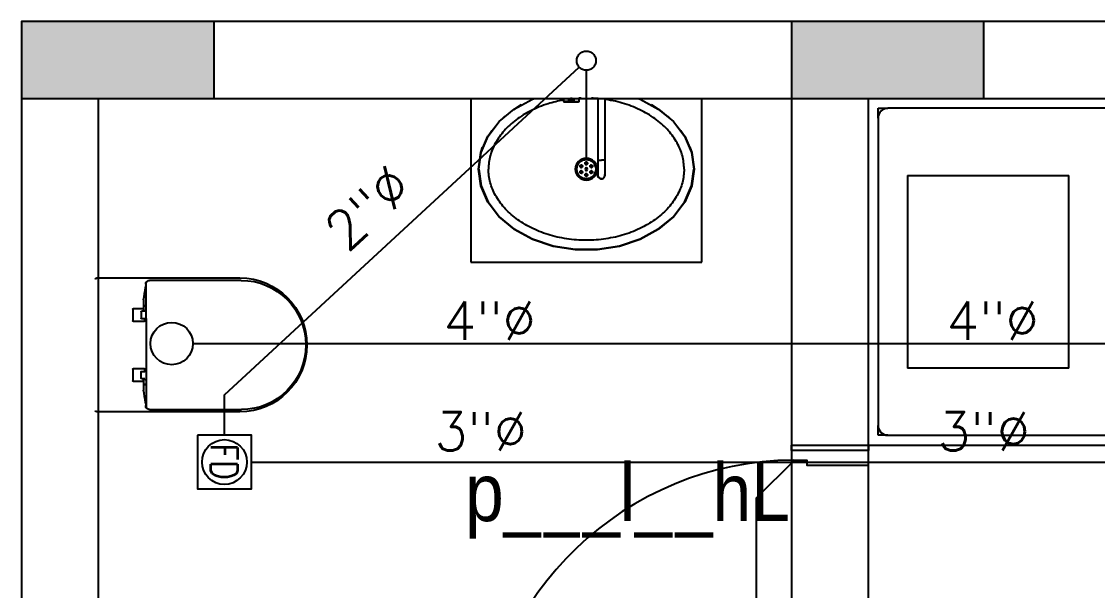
# Model space of a CAD drawing. Header units: metres. Extents: x -658 to -58, y -713 to -118.
# Drawn here: x -339.048 to -336.254, y -128.629 to -127.151 of the extents above; entities that cross this region are included whole.
import ezdxf
from ezdxf.enums import TextEntityAlignment as Align

# ---------------------------------------------------------------- set-up
doc = ezdxf.new("R2010")
doc.units = ezdxf.units.M
doc.header["$LTSCALE"] = 100
doc.linetypes.add('CENTERX2', pattern=[4, 2.5, -0.5, 0.5, -0.5])
for name, color, linetype in [('DRAIN-LW', 2, 'Continuous'), ('drainage', 6, 'Continuous'), ('P-SANR-FDRN', 3, 'Continuous'), ('plan', 8, 'Continuous')]:
    doc.layers.add(name, color=color, linetype=linetype)
doc.layers.add('DRAINAGE  TEXT', color=3, linetype='Continuous', lineweight=25)
doc.styles.add('mech', font='romans.shx')
doc.styles.add('style12', font='xarab.shx')
doc.styles.add('TIMES', font='simplex.shx', dxfattribs={"width": 0.8, "height": 0.4})

# ---------------------------------------------------------------- blocks, each defined once
blk = doc.blocks.new('Modern-Beds_1592 - 1100 x 1900-518810-الدور الارضي')
for p, q in [((-0.0608, 0.9156), (-0.0608, -0.9844)), ((-0.0354, 0.8648), (-0.0354, 0.8902)), ((-0.0354, 0.8902), (-0.01, 0.8902)), ((0.7884, 0.8902), (-0.01, 0.8902)), ((0.7884, 0.8902), (0.8138, 0.8902)), ((0.8138, 0.8902), (0.8138, 0.8648)), ((-0.0354, 0.8648), (-0.0354, -0.9336)), ((0.8138, -0.9336), (0.8138, 0.8648)), ((0.6392, 0.814), (0.1392, 0.814)), ((0.1392, 0.7886), (0.1392, 0.814)), ((0.6392, 0.814), (0.6392, 0.7886)), ((0.1392, 0.4203), (0.1392, 0.7886)), ((0.6392, 0.7886), (0.6392, 0.4203)), ((0.1392, 0.3949), (0.1392, 0.4203)), ((0.6392, 0.4203), (0.6392, 0.3949)), ((0.1392, 0.3949), (0.6392, 0.3949)), ((-0.0354, -0.959), (-0.0354, -0.9336)), ((0.8138, -0.9336), (0.8138, -0.959)), ((-0.01, -0.959), (-0.0354, -0.959)), ((-0.01, -0.959), (0.7884, -0.959)), ((0.8138, -0.959), (0.7884, -0.959)), ((-0.0608, -0.9844), (0.292, -0.9844))]:
    blk.add_line(p, q)
for centre, start, end in [((-0.01, 0.8648), 90, 180), ((0.7884, 0.8648), 360, 90), ((-0.01, -0.9336), 180, 270), ((0.7884, -0.9336), 270, 360)]:
    blk.add_arc(centre, 0.0254, start, end)
blk = doc.blocks.new('wash_basin_15442 - Type 1-533554-الدور الارضي')
for p, q in [((0.125, -0.1), (0.125, -0.525)), ((0.366, -0.1), (0.366, -0.1075)), ((0.3794, -0.1075), (0.366, -0.1075)), ((0.3795, -0.1085), (0.3686, -0.1085)), ((0.3686, -0.1085), (0.3795, -0.1085)), ((0.3794, -0.1), (0.3794, -0.1075)), ((0.3794, -0.1075), (0.3797, -0.1075)), ((0.3797, -0.1075), (0.3794, -0.1075)), ((0.3797, -0.1075), (0.3797, -0.1)), ((0.3797, -0.1), (0.3797, -0.1075)), ((0.3802, -0.1), (0.3802, -0.1075)), ((0.3802, -0.1), (0.3802, -0.1075)), ((0.3802, -0.1075), (0.3802, -0.1)), ((0.3802, -0.1075), (0.3803, -0.1075)), ((0.3803, -0.1075), (0.3802, -0.1075)), ((0.3803, -0.1075), (0.3803, -0.1)), ((0.3917, -0.1075), (0.3803, -0.1075)), ((0.3916, -0.1085), (0.3804, -0.1085)), ((0.3804, -0.1085), (0.3916, -0.1085)), ((0.3889, -0.1075), (0.3831, -0.1075)), ((0.3917, -0.1), (0.3917, -0.1075)), ((0.3917, -0.1075), (0.3918, -0.1075)), ((0.3918, -0.1075), (0.3917, -0.1075)), ((0.3918, -0.1075), (0.3918, -0.1)), ((0.3918, -0.1), (0.3918, -0.1075)), ((0.3918, -0.1075), (0.3918, -0.1)), ((0.3923, -0.1), (0.3923, -0.1075)), ((0.3923, -0.1075), (0.3923, -0.1)), ((0.3926, -0.1075), (0.3923, -0.1075)), ((0.3923, -0.1075), (0.3926, -0.1075)), ((0.3925, -0.1085), (0.4034, -0.1085)), ((0.4034, -0.1085), (0.3925, -0.1085)), ((0.3926, -0.1075), (0.3926, -0.1)), ((0.3926, -0.1075), (0.406, -0.1075)), ((0.406, -0.1075), (0.406, -0.1)), ((0.4545, -0.1), (0.4545, -0.26)), ((0.4735, -0.26), (0.4735, -0.1)), ((0.725, -0.525), (0.725, -0.1)), ((0.2366, -0.1281), (0.2566, -0.1157)), ((0.5933, -0.1157), (0.6132, -0.1281)), ((0.1978, -0.1606), (0.2133, -0.1459)), ((0.6365, -0.1459), (0.652, -0.1606)), ((0.1689, -0.1985), (0.1792, -0.1828)), ((0.6707, -0.1828), (0.681, -0.1985)), ((0.151, -0.24), (0.1557, -0.2259)), ((0.6942, -0.2259), (0.6989, -0.24)), ((0.4558, -0.26), (0.464, -0.26)), ((0.4722, -0.26), (0.464, -0.26)), ((0.125, -0.525), (0.725, -0.525))]:
    blk.add_line(p, q)
at = {"flags": 128}
for points in [[(0.1449, -0.2835), (0.151, -0.2398), (0.1691, -0.1981), (0.1984, -0.16), (0.2376, -0.1274), (0.2849, -0.1016), (0.2895, -0.0997)], [(0.1455, -0.2835), (0.1517, -0.2398), (0.1697, -0.198), (0.1989, -0.16), (0.238, -0.1274), (0.2852, -0.1016), (0.2897, -0.0997)], [(0.1455, -0.2835), (0.1517, -0.2398), (0.1697, -0.198), (0.1989, -0.16), (0.238, -0.1274), (0.2852, -0.1016), (0.29, -0.1)], [(0.367, -0.1085), (0.367, -0.1085), (0.3669, -0.1085), (0.3669, -0.1085), (0.3668, -0.1085), (0.3668, -0.1085), (0.3668, -0.1085), (0.3667, -0.1085), (0.3667, -0.1084), (0.3666, -0.1084), (0.3666, -0.1084), (0.3666, -0.1084), (0.3665, -0.1084), (0.3665, -0.1084), (0.3665, -0.1083), (0.3664, -0.1083), (0.3664, -0.1083), (0.3664, -0.1083), (0.3663, -0.1083), (0.3663, -0.1082), (0.3663, -0.1082), (0.3663, -0.1082), (0.3662, -0.1081), (0.3662, -0.1081), (0.3662, -0.1081), (0.3662, -0.108), (0.3661, -0.108), (0.3661, -0.108), (0.3661, -0.1079), (0.3661, -0.1079), (0.3661, -0.1079), (0.3661, -0.1078), (0.366, -0.1078), (0.366, -0.1077), (0.366, -0.1077), (0.366, -0.1077), (0.366, -0.1076), (0.366, -0.1076), (0.366, -0.1076), (0.366, -0.1075), (0.366, -0.1075)], [(0.3795, -0.1085), (0.3788, -0.1085), (0.3781, -0.1085), (0.3774, -0.1085), (0.3767, -0.1085), (0.3761, -0.1085), (0.3754, -0.1085), (0.3748, -0.1085), (0.3742, -0.1085), (0.3736, -0.1085), (0.3731, -0.1085), (0.3725, -0.1085), (0.372, -0.1085), (0.3715, -0.1085), (0.371, -0.1085), (0.3706, -0.1085), (0.3701, -0.1085), (0.3697, -0.1085), (0.3693, -0.1085), (0.369, -0.1085), (0.3687, -0.1085), (0.3684, -0.1085), (0.3681, -0.1085), (0.3679, -0.1085), (0.3676, -0.1085), (0.3675, -0.1085), (0.3673, -0.1085), (0.3672, -0.1085), (0.3671, -0.1085), (0.367, -0.1085), (0.367, -0.1085), (0.367, -0.1085)], [(0.367, -0.1085), (0.367, -0.1085), (0.3671, -0.1085), (0.3671, -0.1085), (0.3672, -0.1085), (0.3674, -0.1085), (0.3675, -0.1085), (0.3677, -0.1085), (0.368, -0.1085), (0.3682, -0.1085), (0.3685, -0.1085), (0.3688, -0.1085), (0.3691, -0.1085), (0.3695, -0.1085), (0.3699, -0.1085), (0.3703, -0.1085), (0.3708, -0.1085), (0.3712, -0.1085), (0.3717, -0.1085), (0.3722, -0.1085), (0.3728, -0.1085), (0.3733, -0.1085), (0.3739, -0.1085), (0.3745, -0.1085), (0.3751, -0.1085), (0.3757, -0.1085), (0.3764, -0.1085), (0.377, -0.1085), (0.3777, -0.1085), (0.3784, -0.1085), (0.3791, -0.1085), (0.3795, -0.1085)], [(0.3826, -0.1085), (0.3818, -0.1085), (0.3811, -0.1085), (0.3804, -0.1085)], [(0.3804, -0.1085), (0.3811, -0.1085), (0.3819, -0.1085), (0.3826, -0.1085), (0.3834, -0.1085), (0.3841, -0.1085), (0.3849, -0.1085), (0.3856, -0.1085), (0.3864, -0.1085), (0.3872, -0.1085), (0.3879, -0.1085), (0.3887, -0.1085), (0.3894, -0.1085), (0.3902, -0.1085), (0.3909, -0.1085), (0.3916, -0.1085)], [(0.3846, -0.1), (0.3845, -0.1001), (0.3844, -0.1001), (0.3843, -0.1002), (0.3841, -0.1003), (0.384, -0.1004), (0.3839, -0.1004), (0.3838, -0.1005), (0.3837, -0.1006), (0.3836, -0.1007), (0.3835, -0.1008), (0.3834, -0.1009), (0.3833, -0.101), (0.3832, -0.1011), (0.3831, -0.1012), (0.3831, -0.1014), (0.383, -0.1015), (0.3829, -0.1016), (0.3828, -0.1017), (0.3828, -0.1019), (0.3827, -0.102), (0.3827, -0.1021), (0.3826, -0.1022), (0.3826, -0.1024), (0.3826, -0.1025), (0.3826, -0.1027), (0.3825, -0.1028), (0.3825, -0.1029), (0.3825, -0.1031), (0.3825, -0.1032), (0.3825, -0.1034), (0.3825, -0.1035), (0.3825, -0.1036), (0.3825, -0.1038), (0.3826, -0.1039), (0.3826, -0.104), (0.3826, -0.1042), (0.3827, -0.1043), (0.3827, -0.1044), (0.3828, -0.1046), (0.3828, -0.1047), (0.3829, -0.1048), (0.3829, -0.105), (0.383, -0.1051), (0.3831, -0.1052), (0.3832, -0.1053), (0.3833, -0.1054), (0.3833, -0.1055), (0.3834, -0.1056), (0.3835, -0.1057), (0.3836, -0.1058), (0.3837, -0.1059), (0.3838, -0.106), (0.384, -0.1061), (0.3841, -0.1062), (0.3842, -0.1062), (0.3843, -0.1063), (0.3844, -0.1064), (0.3846, -0.1064), (0.3847, -0.1065), (0.3848, -0.1065), (0.385, -0.1066), (0.3851, -0.1066), (0.3852, -0.1067), (0.3854, -0.1067), (0.3855, -0.1067), (0.3856, -0.1067), (0.3858, -0.1067), (0.3859, -0.1068), (0.386, -0.1068)], [(0.386, -0.1068), (0.3861, -0.1067), (0.3863, -0.1067), (0.3864, -0.1067), (0.3866, -0.1067), (0.3867, -0.1067), (0.3868, -0.1066), (0.387, -0.1066), (0.3871, -0.1066), (0.3872, -0.1065), (0.3874, -0.1065), (0.3875, -0.1064), (0.3876, -0.1064), (0.3877, -0.1063), (0.3879, -0.1062), (0.388, -0.1061), (0.3881, -0.1061), (0.3882, -0.106), (0.3883, -0.1059), (0.3884, -0.1058), (0.3885, -0.1057), (0.3886, -0.1056), (0.3887, -0.1055), (0.3888, -0.1054), (0.3889, -0.1053), (0.3889, -0.1051), (0.389, -0.105), (0.3891, -0.1049), (0.3892, -0.1048), (0.3892, -0.1046), (0.3893, -0.1045), (0.3893, -0.1044), (0.3894, -0.1043), (0.3894, -0.1041), (0.3894, -0.104), (0.3894, -0.1038), (0.3895, -0.1037), (0.3895, -0.1036), (0.3895, -0.1034), (0.3895, -0.1033), (0.3895, -0.1031), (0.3895, -0.103), (0.3895, -0.1029), (0.3895, -0.1027), (0.3894, -0.1026), (0.3894, -0.1025), (0.3894, -0.1023), (0.3893, -0.1022), (0.3893, -0.1021), (0.3892, -0.1019), (0.3892, -0.1018), (0.3891, -0.1017), (0.3891, -0.1015), (0.389, -0.1014), (0.3889, -0.1013), (0.3888, -0.1012), (0.3887, -0.1011), (0.3887, -0.101), (0.3886, -0.1009), (0.3885, -0.1008), (0.3884, -0.1007), (0.3883, -0.1006), (0.3882, -0.1005), (0.388, -0.1004), (0.3879, -0.1003), (0.3878, -0.1003), (0.3877, -0.1002), (0.3876, -0.1001), (0.3874, -0.1001), (0.3873, -0.1)], [(0.3916, -0.1085), (0.3909, -0.1085), (0.3901, -0.1085), (0.3894, -0.1085)], [(0.3925, -0.1085), (0.3932, -0.1085), (0.3939, -0.1085), (0.3946, -0.1085), (0.3953, -0.1085), (0.3959, -0.1085), (0.3966, -0.1085), (0.3972, -0.1085), (0.3978, -0.1085), (0.3984, -0.1085), (0.3989, -0.1085), (0.3995, -0.1085), (0.4, -0.1085), (0.4005, -0.1085), (0.401, -0.1085), (0.4014, -0.1085), (0.4019, -0.1085), (0.4023, -0.1085), (0.4027, -0.1085), (0.403, -0.1085), (0.4033, -0.1085), (0.4036, -0.1085), (0.4039, -0.1085), (0.4041, -0.1085), (0.4044, -0.1085), (0.4045, -0.1085), (0.4047, -0.1085), (0.4048, -0.1085), (0.4049, -0.1085), (0.405, -0.1085), (0.405, -0.1085), (0.405, -0.1085)], [(0.405, -0.1085), (0.405, -0.1085), (0.4049, -0.1085), (0.4049, -0.1085), (0.4048, -0.1085), (0.4046, -0.1085), (0.4045, -0.1085), (0.4043, -0.1085), (0.404, -0.1085), (0.4038, -0.1085), (0.4035, -0.1085), (0.4032, -0.1085), (0.4029, -0.1085), (0.4025, -0.1085), (0.4021, -0.1085), (0.4017, -0.1085), (0.4012, -0.1085), (0.4008, -0.1085), (0.4003, -0.1085), (0.3998, -0.1085), (0.3992, -0.1085), (0.3987, -0.1085), (0.3981, -0.1085), (0.3975, -0.1085), (0.3969, -0.1085), (0.3963, -0.1085), (0.3956, -0.1085), (0.395, -0.1085), (0.3943, -0.1085), (0.3936, -0.1085), (0.3929, -0.1085), (0.3925, -0.1085)], [(0.406, -0.1075), (0.406, -0.1075), (0.406, -0.1076), (0.406, -0.1076), (0.406, -0.1077), (0.406, -0.1077), (0.406, -0.1077), (0.406, -0.1078), (0.4059, -0.1078), (0.4059, -0.1079), (0.4059, -0.1079), (0.4059, -0.1079), (0.4059, -0.108), (0.4059, -0.108), (0.4058, -0.108), (0.4058, -0.1081), (0.4058, -0.1081), (0.4058, -0.1081), (0.4058, -0.1082), (0.4057, -0.1082), (0.4057, -0.1082), (0.4057, -0.1082), (0.4056, -0.1083), (0.4056, -0.1083), (0.4056, -0.1083), (0.4055, -0.1083), (0.4055, -0.1084), (0.4055, -0.1084), (0.4054, -0.1084), (0.4054, -0.1084), (0.4054, -0.1084), (0.4053, -0.1084), (0.4053, -0.1085), (0.4052, -0.1085), (0.4052, -0.1085), (0.4052, -0.1085), (0.4051, -0.1085), (0.4051, -0.1085), (0.4051, -0.1085), (0.405, -0.1085), (0.405, -0.1085)], [(0.5599, -0.1), (0.5646, -0.1016), (0.6119, -0.1274), (0.651, -0.16), (0.6802, -0.198), (0.6982, -0.2398), (0.7043, -0.2835)], [(0.5602, -0.0997), (0.5646, -0.1016), (0.6119, -0.1274), (0.651, -0.16), (0.6802, -0.198), (0.6982, -0.2398), (0.7043, -0.2835)], [(0.5603, -0.0997), (0.5649, -0.1016), (0.6123, -0.1274), (0.6514, -0.16), (0.6807, -0.1981), (0.6988, -0.2398), (0.7049, -0.2835)], [(0.4545, -0.26), (0.4545, -0.2616), (0.4545, -0.2631), (0.4545, -0.2647), (0.4545, -0.2662), (0.4545, -0.2677), (0.4545, -0.2693), (0.4545, -0.2708), (0.4545, -0.2723), (0.4545, -0.2737), (0.4545, -0.2752), (0.4545, -0.2766), (0.4545, -0.278), (0.4545, -0.2794), (0.4545, -0.2807), (0.4545, -0.282), (0.4545, -0.2833), (0.4545, -0.2845), (0.4545, -0.2857), (0.4545, -0.2869), (0.4545, -0.288), (0.4545, -0.289), (0.4545, -0.2901), (0.4545, -0.291), (0.4545, -0.2919), (0.4545, -0.2928), (0.4545, -0.2936), (0.4545, -0.2944), (0.4545, -0.2951), (0.4545, -0.2958), (0.4545, -0.2963), (0.4545, -0.2969), (0.4545, -0.2974), (0.4545, -0.2978), (0.4545, -0.2981), (0.4545, -0.2984), (0.4545, -0.2987), (0.4545, -0.2988), (0.4545, -0.2989), (0.4545, -0.299)], [(0.4735, -0.299), (0.4735, -0.2989), (0.4735, -0.2988), (0.4735, -0.2987), (0.4735, -0.2984), (0.4735, -0.2981), (0.4735, -0.2978), (0.4735, -0.2974), (0.4735, -0.2969), (0.4735, -0.2964), (0.4735, -0.2958), (0.4735, -0.2951), (0.4735, -0.2944), (0.4735, -0.2936), (0.4735, -0.2928), (0.4735, -0.292), (0.4735, -0.291), (0.4735, -0.2901), (0.4735, -0.289), (0.4735, -0.288), (0.4735, -0.2869), (0.4735, -0.2857), (0.4735, -0.2845), (0.4735, -0.2833), (0.4735, -0.282), (0.4735, -0.2807), (0.4735, -0.2794), (0.4735, -0.278), (0.4735, -0.2766), (0.4735, -0.2752), (0.4735, -0.2737), (0.4735, -0.2723), (0.4735, -0.2708), (0.4735, -0.2693), (0.4735, -0.2678), (0.4735, -0.2662), (0.4735, -0.2647), (0.4735, -0.2631), (0.4735, -0.2616), (0.4735, -0.26), (0.4735, -0.26)], [(0.7049, -0.2835), (0.6988, -0.3271), (0.6807, -0.3689), (0.6514, -0.4069), (0.6123, -0.4395), (0.5649, -0.4653), (0.5114, -0.4832), (0.4542, -0.4923), (0.3957, -0.4923), (0.3384, -0.4832), (0.2849, -0.4653), (0.2376, -0.4395), (0.1984, -0.4069), (0.1691, -0.3689), (0.151, -0.3271), (0.1449, -0.2835)], [(0.1455, -0.2835), (0.1517, -0.3271), (0.1697, -0.3689), (0.1989, -0.4069), (0.238, -0.4395), (0.2852, -0.4653), (0.3386, -0.4832), (0.3957, -0.4923), (0.4542, -0.4923), (0.5113, -0.4832), (0.5646, -0.4653), (0.6119, -0.4395), (0.651, -0.4069), (0.6802, -0.3689), (0.6982, -0.3271), (0.7043, -0.2835)], [(0.7043, -0.2835), (0.6982, -0.3271), (0.6802, -0.3689), (0.651, -0.4069), (0.6119, -0.4395), (0.5646, -0.4653), (0.5113, -0.4832), (0.4542, -0.4923), (0.3957, -0.4923), (0.3386, -0.4832), (0.2852, -0.4653), (0.238, -0.4395), (0.1989, -0.4069), (0.1697, -0.3689), (0.1517, -0.3271), (0.1455, -0.2835)]]:
    blk.add_lwpolyline(points, dxfattribs=at)
for centre, radius, start, end in [((0.3795, -0.1083), 0.0002, 270, 0), ((0.3795, -0.1083), 0.0002, 270, 360), ((0.3804, -0.1083), 0.0002, 180, 270), ((0.3804, -0.1083), 0.0002, 180, 270), ((0.386, -0.1032), 0.0035, 100.9743, 180), ((0.386, -0.1032), 0.0035, 180, 270), ((0.386, -0.1032), 0.0025, 90, 180), ((0.386, -0.1032), 0.0025, 180, 270), ((0.386, -0.1032), 0.0025, 270, 90), ((0.386, -0.1032), 0.0035, 270, 360), ((0.386, -0.1032), 0.0035, 0, 79.0257), ((0.3916, -0.1083), 0.0002, 270, 0), ((0.3916, -0.1083), 0.0002, 270, 0), ((0.3925, -0.1083), 0.0002, 180, 270), ((0.3925, -0.1083), 0.0002, 180, 270), ((0.4249, -0.2835), 0.0286, 90, 270), ((0.4249, -0.2835), 0.0286, 0, 180), ((0.4249, -0.2835), 0.0254, 90, 270), ((0.4249, -0.2835), 0.0286, 270, 90), ((0.4249, -0.2835), 0.0254, 270, 90), ((0.4249, -0.2835), 0.0286, 180, 0), ((0.4249, -0.2835), 0.00317, 90, 180), ((0.4249, -0.2835), 0.00317, 180, 270), ((0.4249, -0.2835), 0.00318, 90, 105), ((0.4249, -0.2835), 0.00318, 255, 270), ((0.4249, -0.2835), 0.00318, 75, 90), ((0.4249, -0.2835), 0.00318, 0, 90), ((0.4249, -0.2835), 0.00317, 270, 0), ((0.4249, -0.2835), 0.00317, 270, 285), ((0.464, -0.299), 0.0095, 170, 210), ((0.464, -0.299), 0.0095, 180, 193.6243), ((0.464, -0.299), 0.0085, 253.3917, 270), ((0.464, -0.299), 0.0085, 270, 286.6195), ((0.464, -0.299), 0.0095, 330, 10), ((0.464, -0.299), 0.0095, 346.3821, 360), ((0.464, -0.299), 0.0095, 250, 270), ((0.464, -0.299), 0.0095, 258.4463, 270), ((0.464, -0.299), 0.009, 261.6271, 270), ((0.464, -0.299), 0.0095, 270, 290), ((0.464, -0.299), 0.009, 270, 278.39), ((0.464, -0.299), 0.0095, 270, 281.5609)]:
    blk.add_arc(centre, radius, start, end)
for points, knots in [([(0.366, -0.1039), (0.3521, -0.1064), (0.3224, -0.1135), (0.2801, -0.1306), (0.2414, -0.1545), (0.2102, -0.1831), (0.1876, -0.215), (0.174, -0.2488), (0.1709, -0.2719), (0.1709, -0.2835)], [4.941188, 4.941188, 4.941188, 4.941188, 5.105088, 5.301438, 5.497787, 5.694137, 5.890486, 6.086836, 6.283185, 6.283185, 6.283185, 6.283185]), ([(0.3794, -0.1075), (0.3794, -0.1076), (0.3794, -0.1078), (0.3794, -0.1082), (0.3795, -0.1084), (0.3795, -0.1085), (0.3795, -0.1085)], [0, 0, 0, 0, 0.2, 0.4, 0.7, 1, 1, 1, 1]), ([(0.3804, -0.1083), (0.3804, -0.1083), (0.3804, -0.1085), (0.3804, -0.1085), (0.3804, -0.1085)], [0.6, 0.6, 0.6, 0.6, 0.7, 1, 1, 1, 1]), ([(0.3854, -0.0998), (0.3852, -0.0998), (0.3848, -0.0999), (0.3843, -0.1002), (0.384, -0.1004), (0.3837, -0.1006), (0.3835, -0.1008), (0.3833, -0.101), (0.3831, -0.1012), (0.3829, -0.1016), (0.3826, -0.1022), (0.3825, -0.1028), (0.3825, -0.1032)], [0.5555556, 0.5555556, 0.5555556, 0.5555556, 0.6111111, 0.6666667, 0.6944444, 0.7222222, 0.75, 0.7777778, 0.8055556, 0.8333333, 0.8888889, 1, 1, 1, 1]), ([(0.3825, -0.1032), (0.3825, -0.1037), (0.3826, -0.1043), (0.3829, -0.1049), (0.3831, -0.1053), (0.3833, -0.1055), (0.3835, -0.1057), (0.3837, -0.1059), (0.384, -0.1061), (0.3842, -0.1063), (0.3845, -0.1064), (0.3849, -0.1066), (0.3856, -0.1068), (0.3864, -0.1068), (0.3872, -0.1066), (0.3877, -0.1063), (0.388, -0.1061), (0.3883, -0.1059), (0.3885, -0.1057), (0.3887, -0.1055), (0.3889, -0.1053), (0.3891, -0.1049), (0.3894, -0.1043), (0.3895, -0.1037), (0.3895, -0.1032)], [0, 0, 0, 0, 0.111111, 0.166667, 0.194444, 0.222222, 0.25, 0.277778, 0.305556, 0.333333, 0.361111, 0.388889, 0.444444, 0.555556, 0.611111, 0.666667, 0.694444, 0.722222, 0.75, 0.777778, 0.805556, 0.833333, 0.888889, 1, 1, 1, 1]), ([(0.3895, -0.1032), (0.3895, -0.1028), (0.3894, -0.1022), (0.3891, -0.1016), (0.3889, -0.1012), (0.3887, -0.101), (0.3885, -0.1008), (0.3883, -0.1006), (0.388, -0.1004), (0.3878, -0.1002), (0.3875, -0.1001), (0.3871, -0.0999), (0.3868, -0.0998), (0.3866, -0.0998)], [0, 0, 0, 0, 0.1111111, 0.1666667, 0.1944444, 0.2222222, 0.25, 0.2777778, 0.3055556, 0.3333333, 0.3611111, 0.3888889, 0.4444444, 0.4444444, 0.4444444, 0.4444444]), ([(0.3916, -0.1083), (0.3916, -0.1083), (0.3916, -0.1085), (0.3916, -0.1085), (0.3916, -0.1085)], [0.6, 0.6, 0.6, 0.6, 0.7, 1, 1, 1, 1]), ([(0.3926, -0.1075), (0.3926, -0.1076), (0.3926, -0.1078), (0.3926, -0.1082), (0.3925, -0.1084), (0.3925, -0.1085), (0.3925, -0.1085)], [0, 0, 0, 0, 0.2, 0.4, 0.7, 1, 1, 1, 1]), ([(0.6789, -0.2835), (0.6789, -0.2719), (0.6759, -0.2488), (0.6623, -0.215), (0.6397, -0.1831), (0.6085, -0.1545), (0.5698, -0.1306), (0.525, -0.1125), (0.4913, -0.1049), (0.4735, -0.1023), (0.4724, -0.1021)], [3.141593, 3.141593, 3.141593, 3.141593, 3.337942, 3.534292, 3.730641, 3.926991, 4.12334, 4.31969, 4.516039, 4.529088, 4.529088, 4.529088, 4.529088]), ([(0.4102, -0.2786), (0.41, -0.2785), (0.4097, -0.2782), (0.4093, -0.2778), (0.4091, -0.2775), (0.4089, -0.2772), (0.4088, -0.2769), (0.4087, -0.2765), (0.4086, -0.2758), (0.4088, -0.2748), (0.4093, -0.2738), (0.4101, -0.2732), (0.4108, -0.2729), (0.4113, -0.2727), (0.4118, -0.2727), (0.4126, -0.2727), (0.4131, -0.2729), (0.4134, -0.2731)], [-1, -1, -1, -1, -0.916667, -0.875, -0.833333, -0.791667, -0.770833, -0.75, -0.666667, -0.555556, -0.444444, -0.333333, -0.277778, -0.222222, -0.166667, -0.111111, 0, 0, 0, 0]), ([(0.4134, -0.2731), (0.4137, -0.2733), (0.4141, -0.2736), (0.4145, -0.2742), (0.4147, -0.2745), (0.4148, -0.2747), (0.4149, -0.275), (0.4149, -0.2753), (0.415, -0.2755), (0.415, -0.2759), (0.415, -0.2764), (0.4148, -0.2771), (0.4144, -0.2778), (0.4139, -0.2783), (0.4136, -0.2785), (0.4133, -0.2787), (0.4129, -0.2788), (0.4126, -0.2789), (0.4123, -0.279), (0.412, -0.279), (0.4117, -0.279), (0.4111, -0.279), (0.4105, -0.2788), (0.4102, -0.2786)], [-1, -1, -1, -1, -0.888889, -0.833333, -0.805556, -0.777778, -0.75, -0.722222, -0.694444, -0.666667, -0.611111, -0.555556, -0.444444, -0.388889, -0.361111, -0.333333, -0.277778, -0.25, -0.222222, -0.194444, -0.166667, -0.111111, 0, 0, 0, 0]), ([(0.4102, -0.2786), (0.4105, -0.2788), (0.4111, -0.279), (0.4117, -0.279), (0.4121, -0.279), (0.4122, -0.279), (0.4123, -0.279)], [-1, -1, -1, -1, -0.8888889, -0.8333333, -0.8055556, -0.7777778, -0.7777778, -0.7777778, -0.7777778]), ([(0.4134, -0.2731), (0.4132, -0.273), (0.4128, -0.2728), (0.4123, -0.2727), (0.4118, -0.2727), (0.4115, -0.2727), (0.4113, -0.2727), (0.4113, -0.2727)], [-1, -1, -1, -1, -0.9166667, -0.875, -0.8333333, -0.7916667, -0.7777778, -0.7777778, -0.7777778, -0.7777778]), ([(0.4148, -0.2747), (0.4147, -0.2747), (0.4147, -0.2745), (0.4145, -0.2742), (0.4141, -0.2736), (0.4137, -0.2733), (0.4134, -0.2731)], [-0.2222222, -0.2222222, -0.2222222, -0.2222222, -0.1944444, -0.1666667, -0.1111111, 0, 0, 0, 0]), ([(0.4218, -0.2683), (0.4218, -0.2679), (0.4218, -0.2675), (0.422, -0.267), (0.4222, -0.2667), (0.4225, -0.2663), (0.4229, -0.2658), (0.4237, -0.2653), (0.4245, -0.2651), (0.4249, -0.2651)], [-1, -1, -1, -1, -0.785714, -0.732143, -0.678571, -0.571429, -0.428571, -0.285714, 0, 0, 0, 0]), ([(0.4219, -0.269), (0.4219, -0.2691), (0.4219, -0.2693), (0.422, -0.2696), (0.4222, -0.2699), (0.4225, -0.2703), (0.4229, -0.2708), (0.4235, -0.2711), (0.4242, -0.2714), (0.4247, -0.2715), (0.4249, -0.2715)], [-0.8571429, -0.8571429, -0.8571429, -0.8571429, -0.7857143, -0.7321429, -0.6785714, -0.5714286, -0.4285714, -0.2857143, -0.1428571, 0, 0, 0, 0]), ([(0.4249, -0.2651), (0.4246, -0.2651), (0.4241, -0.2652), (0.4237, -0.2654), (0.4235, -0.2654)], [-1, -1, -1, -1, -0.7857143, -0.7142857, -0.7142857, -0.7142857, -0.7142857]), ([(0.4249, -0.2651), (0.4253, -0.2651), (0.426, -0.2652), (0.4269, -0.2657), (0.4275, -0.2663), (0.4278, -0.2669), (0.4281, -0.2676), (0.4281, -0.268), (0.4281, -0.2683)], [-1, -1, -1, -1, -0.785714, -0.571429, -0.428571, -0.285714, -0.142857, 0, 0, 0, 0]), ([(0.4281, -0.2683), (0.4281, -0.2686), (0.4281, -0.2691), (0.4279, -0.2695), (0.4277, -0.2699), (0.4274, -0.2703), (0.427, -0.2708), (0.4264, -0.2711), (0.4257, -0.2714), (0.4252, -0.2715), (0.4249, -0.2715)], [-1, -1, -1, -1, -0.785714, -0.732143, -0.678571, -0.571429, -0.428571, -0.285714, -0.142857, 0, 0, 0, 0]), ([(0.4281, -0.2683), (0.4281, -0.2679), (0.4281, -0.2675), (0.4279, -0.267), (0.4277, -0.2667), (0.4276, -0.2665), (0.4275, -0.2663)], [-1, -1, -1, -1, -0.7857143, -0.7321429, -0.6785714, -0.5714286, -0.5714286, -0.5714286, -0.5714286]), ([(0.4397, -0.2786), (0.4394, -0.2788), (0.4388, -0.279), (0.4382, -0.279), (0.4379, -0.279), (0.4376, -0.279), (0.4373, -0.2789), (0.437, -0.2789), (0.4368, -0.2788), (0.4364, -0.2786), (0.4361, -0.2783), (0.4355, -0.2778), (0.4351, -0.2771), (0.435, -0.2765), (0.4349, -0.2761), (0.4349, -0.2757), (0.4349, -0.2754), (0.435, -0.275), (0.4351, -0.2747), (0.4352, -0.2745), (0.4354, -0.2742), (0.4358, -0.2736), (0.4362, -0.2733), (0.4365, -0.2731)], [-1, -1, -1, -1, -0.888889, -0.833333, -0.805556, -0.777778, -0.75, -0.722222, -0.694444, -0.666667, -0.611111, -0.555556, -0.444444, -0.388889, -0.361111, -0.333333, -0.277778, -0.25, -0.222222, -0.194444, -0.166667, -0.111111, 0, 0, 0, 0]), ([(0.4365, -0.2731), (0.4362, -0.2733), (0.4358, -0.2736), (0.4354, -0.2742), (0.4352, -0.2745), (0.4352, -0.2747), (0.4351, -0.2747)], [-1, -1, -1, -1, -0.8888889, -0.8333333, -0.8055556, -0.7777778, -0.7777778, -0.7777778, -0.7777778]), ([(0.4365, -0.2731), (0.4367, -0.273), (0.4371, -0.2728), (0.4376, -0.2727), (0.438, -0.2727), (0.4384, -0.2727), (0.4387, -0.2727), (0.4391, -0.2728), (0.4397, -0.2731), (0.4406, -0.2738), (0.4411, -0.2748), (0.4413, -0.2757), (0.4412, -0.2765), (0.4411, -0.277), (0.4408, -0.2775), (0.4404, -0.2781), (0.44, -0.2784), (0.4397, -0.2786)], [-1, -1, -1, -1, -0.916667, -0.875, -0.833333, -0.791667, -0.770833, -0.75, -0.666667, -0.555556, -0.444444, -0.333333, -0.277778, -0.222222, -0.166667, -0.111111, 0, 0, 0, 0]), ([(0.4376, -0.279), (0.4377, -0.279), (0.4378, -0.279), (0.4382, -0.279), (0.4388, -0.279), (0.4394, -0.2788), (0.4397, -0.2786)], [-0.2222222, -0.2222222, -0.2222222, -0.2222222, -0.1944444, -0.1666667, -0.1111111, 0, 0, 0, 0]), ([(0.4397, -0.2786), (0.4399, -0.2785), (0.4402, -0.2783), (0.4404, -0.278), (0.4405, -0.2779)], [-1, -1, -1, -1, -0.9166667, -0.8888889, -0.8888889, -0.8888889, -0.8888889]), ([(0.4134, -0.2938), (0.4132, -0.2939), (0.4128, -0.2941), (0.4123, -0.2942), (0.4118, -0.2942), (0.4115, -0.2942), (0.4112, -0.2942), (0.4108, -0.2941), (0.4102, -0.2938), (0.4093, -0.2931), (0.4088, -0.2921), (0.4086, -0.2912), (0.4087, -0.2904), (0.4088, -0.2899), (0.4091, -0.2894), (0.4095, -0.2888), (0.4099, -0.2885), (0.4102, -0.2883)], [-1, -1, -1, -1, -0.916667, -0.875, -0.833333, -0.791667, -0.770833, -0.75, -0.666667, -0.555556, -0.444444, -0.333333, -0.277778, -0.222222, -0.166667, -0.111111, 0, 0, 0, 0]), ([(0.4102, -0.2883), (0.41, -0.2884), (0.4097, -0.2886), (0.4095, -0.2889), (0.4094, -0.289)], [-1, -1, -1, -1, -0.9166667, -0.8888889, -0.8888889, -0.8888889, -0.8888889]), ([(0.4123, -0.2879), (0.4122, -0.2879), (0.412, -0.2879), (0.4117, -0.2879), (0.4111, -0.2879), (0.4105, -0.2881), (0.4102, -0.2883)], [-0.2222222, -0.2222222, -0.2222222, -0.2222222, -0.1944444, -0.1666667, -0.1111111, 0, 0, 0, 0]), ([(0.4102, -0.2883), (0.4105, -0.2881), (0.4111, -0.2879), (0.4117, -0.2879), (0.412, -0.2879), (0.4123, -0.2879), (0.4126, -0.288), (0.4129, -0.288), (0.4131, -0.2881), (0.4135, -0.2883), (0.4138, -0.2886), (0.4144, -0.2891), (0.4148, -0.2898), (0.4149, -0.2904), (0.415, -0.2908), (0.415, -0.2912), (0.415, -0.2915), (0.4149, -0.2919), (0.4148, -0.2922), (0.4147, -0.2924), (0.4145, -0.2927), (0.4141, -0.2933), (0.4137, -0.2936), (0.4134, -0.2938)], [-1, -1, -1, -1, -0.888889, -0.833333, -0.805556, -0.777778, -0.75, -0.722222, -0.694444, -0.666667, -0.611111, -0.555556, -0.444444, -0.388889, -0.361111, -0.333333, -0.277778, -0.25, -0.222222, -0.194444, -0.166667, -0.111111, 0, 0, 0, 0]), ([(0.4113, -0.2942), (0.4115, -0.2942), (0.4118, -0.2942), (0.4126, -0.2942), (0.4131, -0.294), (0.4134, -0.2938)], [-0.2222222, -0.2222222, -0.2222222, -0.2222222, -0.1666667, -0.1111111, 0, 0, 0, 0]), ([(0.4134, -0.2938), (0.4137, -0.2936), (0.4141, -0.2933), (0.4145, -0.2927), (0.4147, -0.2924), (0.4147, -0.2922), (0.4148, -0.2922)], [-1, -1, -1, -1, -0.8888889, -0.8333333, -0.8055556, -0.7777778, -0.7777778, -0.7777778, -0.7777778]), ([(0.4218, -0.2986), (0.4218, -0.2983), (0.4218, -0.2978), (0.422, -0.2974), (0.4222, -0.297), (0.4225, -0.2966), (0.4229, -0.2961), (0.4235, -0.2958), (0.4242, -0.2955), (0.4247, -0.2954), (0.4249, -0.2954)], [-1, -1, -1, -1, -0.785714, -0.732143, -0.678571, -0.571429, -0.428571, -0.285714, -0.142857, 0, 0, 0, 0]), ([(0.4218, -0.2986), (0.4218, -0.299), (0.4218, -0.2994), (0.422, -0.2999), (0.4222, -0.3002), (0.4223, -0.3004), (0.4224, -0.3006)], [-1, -1, -1, -1, -0.7857143, -0.7321429, -0.6785714, -0.5714286, -0.5714286, -0.5714286, -0.5714286]), ([(0.4249, -0.3018), (0.4246, -0.3018), (0.4239, -0.3017), (0.423, -0.3012), (0.4224, -0.3006), (0.4221, -0.3), (0.4218, -0.2993), (0.4218, -0.2989), (0.4218, -0.2986)], [-1, -1, -1, -1, -0.785714, -0.571429, -0.428571, -0.285714, -0.142857, 0, 0, 0, 0]), ([(0.4281, -0.2986), (0.4281, -0.2983), (0.4281, -0.2978), (0.4279, -0.2973), (0.4277, -0.297), (0.4274, -0.2966), (0.427, -0.2961), (0.4264, -0.2958), (0.4257, -0.2955), (0.4252, -0.2954), (0.4249, -0.2954)], [-1, -1, -1, -1, -0.785714, -0.732143, -0.678571, -0.571429, -0.428571, -0.285714, -0.142857, 0, 0, 0, 0]), ([(0.4281, -0.2986), (0.4281, -0.299), (0.4281, -0.2994), (0.4279, -0.2999), (0.4277, -0.3002), (0.4274, -0.3006), (0.427, -0.3011), (0.4262, -0.3016), (0.4254, -0.3018), (0.4249, -0.3018)], [-1, -1, -1, -1, -0.785714, -0.732143, -0.678571, -0.571429, -0.428571, -0.285714, 0, 0, 0, 0]), ([(0.4249, -0.3018), (0.4253, -0.3018), (0.4258, -0.3017), (0.4262, -0.3015), (0.4264, -0.3015)], [-1, -1, -1, -1, -0.7857143, -0.7142857, -0.7142857, -0.7142857, -0.7142857]), ([(0.4365, -0.2938), (0.4362, -0.2936), (0.4358, -0.2933), (0.4354, -0.2927), (0.4352, -0.2924), (0.4351, -0.2922), (0.435, -0.2919), (0.435, -0.2916), (0.4349, -0.2914), (0.4349, -0.291), (0.4349, -0.2905), (0.4351, -0.2898), (0.4355, -0.2891), (0.436, -0.2886), (0.4363, -0.2884), (0.4366, -0.2882), (0.437, -0.2881), (0.4373, -0.288), (0.4376, -0.2879), (0.4378, -0.2879), (0.4382, -0.2879), (0.4388, -0.2879), (0.4394, -0.2881), (0.4397, -0.2883)], [-1, -1, -1, -1, -0.888889, -0.833333, -0.805556, -0.777778, -0.75, -0.722222, -0.694444, -0.666667, -0.611111, -0.555556, -0.444444, -0.388889, -0.361111, -0.333333, -0.277778, -0.25, -0.222222, -0.194444, -0.166667, -0.111111, 0, 0, 0, 0]), ([(0.4351, -0.2922), (0.4352, -0.2922), (0.4352, -0.2924), (0.4354, -0.2927), (0.4358, -0.2933), (0.4362, -0.2936), (0.4365, -0.2938)], [-0.2222222, -0.2222222, -0.2222222, -0.2222222, -0.1944444, -0.1666667, -0.1111111, 0, 0, 0, 0]), ([(0.4397, -0.2883), (0.4399, -0.2884), (0.4402, -0.2887), (0.4406, -0.2891), (0.4408, -0.2894), (0.441, -0.2897), (0.4411, -0.29), (0.4412, -0.2904), (0.4413, -0.2911), (0.4411, -0.2921), (0.4406, -0.2931), (0.4398, -0.2937), (0.4391, -0.294), (0.4386, -0.2942), (0.438, -0.2942), (0.4373, -0.2942), (0.4368, -0.294), (0.4365, -0.2938)], [-1, -1, -1, -1, -0.916667, -0.875, -0.833333, -0.791667, -0.770833, -0.75, -0.666667, -0.555556, -0.444444, -0.333333, -0.277778, -0.222222, -0.166667, -0.111111, 0, 0, 0, 0]), ([(0.4365, -0.2938), (0.4367, -0.2939), (0.4371, -0.2941), (0.4374, -0.2941), (0.4375, -0.2942)], [-1, -1, -1, -1, -0.9166667, -0.8909344, -0.8909344, -0.8909344, -0.8909344]), ([(0.4375, -0.2942), (0.4376, -0.2942), (0.4377, -0.2942), (0.438, -0.2942), (0.4384, -0.2942), (0.4386, -0.2942), (0.4386, -0.2942)], [-0.8888889, -0.8888889, -0.8888889, -0.8888889, -0.875, -0.8333333, -0.7916667, -0.7777778, -0.7777778, -0.7777778, -0.7777778]), ([(0.4397, -0.2883), (0.4394, -0.2881), (0.4388, -0.2879), (0.4382, -0.2879), (0.4378, -0.2879), (0.4377, -0.2879), (0.4376, -0.2879)], [-1, -1, -1, -1, -0.8888889, -0.8333333, -0.8055556, -0.7777778, -0.7777778, -0.7777778, -0.7777778])]:
    blk.add_open_spline(points, degree=3, knots=knots)
for points in [[(0.3795, -0.1085), (0.3795, -0.1085), (0.3795, -0.1085), (0.3795, -0.1083), (0.3794, -0.1081), (0.3794, -0.1078), (0.3794, -0.1076), (0.3794, -0.1075)], [(0.3797, -0.1083), (0.3797, -0.1083), (0.3797, -0.1083), (0.3797, -0.1081), (0.3797, -0.1078), (0.3797, -0.1076), (0.3797, -0.1075)], [(0.3797, -0.1075), (0.3797, -0.1076), (0.3797, -0.1078), (0.3797, -0.1081), (0.3797, -0.1083), (0.3797, -0.1083), (0.3797, -0.1083)], [(0.3802, -0.1083), (0.3802, -0.1083), (0.3802, -0.1083), (0.3802, -0.1081), (0.3802, -0.1078), (0.3802, -0.1076), (0.3802, -0.1075)], [(0.3802, -0.1075), (0.3802, -0.1076), (0.3802, -0.1078), (0.3802, -0.1081), (0.3802, -0.1083), (0.3802, -0.1083), (0.3802, -0.1083)], [(0.3803, -0.1075), (0.3803, -0.1076), (0.3803, -0.1077), (0.3803, -0.1078)], [(0.3803, -0.1078), (0.3803, -0.1077), (0.3803, -0.1076), (0.3803, -0.1075)], [(0.3804, -0.1085), (0.3804, -0.1085), (0.3804, -0.1085), (0.3804, -0.1084), (0.3804, -0.1083)], [(0.3843, -0.1013), (0.3834, -0.1014), (0.3824, -0.1015), (0.3815, -0.1016)], [(0.3892, -0.1007), (0.3885, -0.1008), (0.3878, -0.1009), (0.3871, -0.1009)], [(0.3916, -0.1085), (0.3916, -0.1085), (0.3916, -0.1085), (0.3916, -0.1084), (0.3916, -0.1083)], [(0.3917, -0.1078), (0.3917, -0.1077), (0.3917, -0.1076), (0.3917, -0.1075)], [(0.3917, -0.1075), (0.3917, -0.1076), (0.3917, -0.1077), (0.3917, -0.1078)], [(0.3918, -0.1075), (0.3918, -0.1076), (0.3918, -0.1078), (0.3918, -0.1081), (0.3918, -0.1083), (0.3918, -0.1083), (0.3918, -0.1083)], [(0.3918, -0.1083), (0.3918, -0.1083), (0.3918, -0.1083), (0.3918, -0.1081), (0.3918, -0.1078), (0.3918, -0.1076), (0.3918, -0.1075)], [(0.3923, -0.1075), (0.3923, -0.1076), (0.3923, -0.1078), (0.3923, -0.1081), (0.3923, -0.1083), (0.3923, -0.1083), (0.3923, -0.1083)], [(0.3923, -0.1083), (0.3923, -0.1083), (0.3923, -0.1083), (0.3923, -0.1081), (0.3923, -0.1078), (0.3923, -0.1076), (0.3923, -0.1075)], [(0.3925, -0.1085), (0.3925, -0.1085), (0.3925, -0.1085), (0.3925, -0.1083), (0.3926, -0.1081), (0.3926, -0.1078), (0.3926, -0.1076), (0.3926, -0.1075)], [(0.4112, -0.0991), (0.4094, -0.0992), (0.4075, -0.0993), (0.4057, -0.0994)], [(0.456, -0.1002), (0.4502, -0.0997), (0.4444, -0.0994), (0.4387, -0.0991)], [(0.4094, -0.2779), (0.4096, -0.2782), (0.4099, -0.2784), (0.4102, -0.2786)], [(0.4224, -0.2663), (0.4223, -0.2665), (0.4221, -0.2669), (0.4218, -0.2676), (0.4218, -0.268), (0.4218, -0.2683)], [(0.4218, -0.2683), (0.4218, -0.2684), (0.4218, -0.2685), (0.4218, -0.2687)], [(0.4249, -0.2715), (0.4247, -0.2715), (0.4242, -0.2714), (0.4235, -0.2711), (0.4229, -0.2708), (0.4224, -0.2702), (0.4221, -0.2696), (0.4218, -0.269), (0.4218, -0.2685), (0.4218, -0.2683)], [(0.4264, -0.2654), (0.4259, -0.2652), (0.4254, -0.2651), (0.4249, -0.2651)], [(0.4249, -0.2715), (0.4252, -0.2715), (0.4257, -0.2714), (0.4264, -0.2711), (0.427, -0.2708), (0.4275, -0.2702), (0.4278, -0.2696), (0.428, -0.2692), (0.428, -0.269)], [(0.4281, -0.2687), (0.4281, -0.2685), (0.4281, -0.2684), (0.4281, -0.2683)], [(0.4375, -0.2727), (0.4371, -0.2728), (0.4368, -0.2729), (0.4365, -0.2731)], [(0.4386, -0.2727), (0.4384, -0.2727), (0.4381, -0.2727), (0.4377, -0.2727), (0.4375, -0.2727)], [(0.6789, -0.2835), (0.6789, -0.295), (0.6759, -0.3181), (0.6623, -0.3519), (0.6397, -0.3838), (0.6085, -0.4124), (0.5698, -0.4363), (0.525, -0.4544), (0.4761, -0.4655), (0.4249, -0.4693), (0.3738, -0.4655), (0.3249, -0.4544), (0.2801, -0.4363), (0.2414, -0.4124), (0.2102, -0.3838), (0.1876, -0.3519), (0.174, -0.3181), (0.1709, -0.295), (0.1709, -0.2835)], [(0.4249, -0.2954), (0.4247, -0.2954), (0.4242, -0.2955), (0.4235, -0.2958), (0.4229, -0.2961), (0.4224, -0.2967), (0.4221, -0.2973), (0.4218, -0.2979), (0.4218, -0.2984), (0.4218, -0.2986)], [(0.4235, -0.3015), (0.424, -0.3017), (0.4245, -0.3018), (0.4249, -0.3018)], [(0.4249, -0.2954), (0.4252, -0.2954), (0.4257, -0.2955), (0.4264, -0.2958), (0.427, -0.2961), (0.4275, -0.2967), (0.4278, -0.2973), (0.4281, -0.2979), (0.4281, -0.2984), (0.4281, -0.2986)], [(0.4275, -0.3006), (0.4276, -0.3004), (0.4278, -0.3), (0.4281, -0.2993), (0.4281, -0.2989), (0.4281, -0.2986)], [(0.4405, -0.289), (0.4403, -0.2887), (0.44, -0.2885), (0.4397, -0.2883)], [(0.464, -0.3085), (0.4629, -0.3085), (0.4607, -0.3081), (0.4578, -0.3064), (0.4556, -0.3038), (0.4545, -0.3007), (0.4545, -0.2984), (0.4546, -0.2973)], [(0.464, -0.3085), (0.4654, -0.3085), (0.4681, -0.3079), (0.4715, -0.3053), (0.4735, -0.3015), (0.4736, -0.2987), (0.4734, -0.2973)]]:
    blk.add_open_spline(points, degree=3)
blk = doc.blocks.new('Deca_Bacia Sanitaria Convencional Lk_P_232_Suspensa - P_232_Branco Gelo GE17-2202971-الدور الارضي')
for p, q in [((-99.1446, -78.7742), (-99.1446, -79.1455)), ((-98.7968, -79.1455), (-98.7968, -78.7742))]:
    blk.add_line(p, q)
for centre, radius, start, end in [((-98.9707, -78.7742), 0.1739, 0, 180), ((-99.1406, -79.1455), 0.004, 180, 270), ((-98.8008, -79.1455), 0.004, 270, 0)]:
    blk.add_arc(centre, radius, start, end)
blk = doc.blocks.new('Deca_Shared_Assento_P_232 - AP_60_ Branco Gelo GE17-2202861-الدور الارضي')
for p, q in [((-99.1388, -79.0091), (-99.1388, -78.7705)), ((-98.803, -78.7711), (-98.803, -79.0091)), ((-99.0394, -79.0174), (-99.1343, -79.0174)), ((-99.1209, -79.0192), (-99.1284, -79.0191)), ((-99.0736, -79.0233), (-99.0736, -79.0174)), ((-99.073, -79.0234), (-99.073, -79.0174)), ((-99.0605, -79.0233), (-99.0605, -79.0174)), ((-99.0605, -79.0212), (-99.0584, -79.0212)), ((-99.0584, -79.0212), (-99.0584, -79.0302)), ((-98.9671, -79.0174), (-99.0394, -79.0174)), ((-99.0394, -79.0174), (-99.0394, -79.0212)), ((-99.0394, -79.0303), (-99.0394, -79.0211)), ((-99.0394, -79.0212), (-99.0336, -79.0212)), ((-98.9024, -79.0174), (-98.9671, -79.0174)), ((-98.9082, -79.0212), (-98.9024, -79.0212)), ((-98.9024, -79.0174), (-98.8074, -79.0174)), ((-98.9024, -79.0212), (-98.9024, -79.0174)), ((-98.9024, -79.0303), (-98.9024, -79.0211)), ((-98.8834, -79.0212), (-98.8834, -79.0302)), ((-98.8813, -79.0212), (-98.8834, -79.0212)), ((-98.8813, -79.0233), (-98.8813, -79.0174)), ((-98.8688, -79.0234), (-98.8688, -79.0174)), ((-98.8682, -79.0233), (-98.8682, -79.0174)), ((-98.8133, -79.0191), (-98.8208, -79.0192)), ((-99.0652, -79.0243), (-99.088, -79.0243)), ((-99.0652, -79.0243), (-99.0615, -79.0243)), ((-99.0652, -79.0516), (-99.0652, -79.0243)), ((-99.0574, -79.0312), (-99.0404, -79.0312)), ((-99.0326, -79.0222), (-99.0326, -79.0516)), ((-98.9092, -79.0516), (-98.9092, -79.0222)), ((-98.8844, -79.0312), (-98.9014, -79.0312)), ((-98.8766, -79.0243), (-98.8803, -79.0243)), ((-98.8537, -79.0243), (-98.8766, -79.0243)), ((-98.8766, -79.0243), (-98.8766, -79.0516)), ((-99.0336, -79.0526), (-99.0642, -79.0526)), ((-98.8776, -79.0526), (-98.9082, -79.0526))]:
    blk.add_line(p, q)
for centre, radius, start, end in [((-98.9709, -78.7711), 0.1679, 0, 179.7947), ((-99.1287, -79.0091), 0.01, 180, 271.7731), ((-99.0407, -78.6089), 0.4181, 258.944, 263.5087), ((-99.0336, -79.0222), 0.001, 0, 90), ((-98.9082, -79.0222), 0.001, 90, 180), ((-98.901, -78.6089), 0.4181, 276.4913, 281.056), ((-98.813, -79.0091), 0.01, 268.2269, 0), ((-99.0746, -79.0233), 0.00102, 280, 0), ((-99.072, -79.0234), 0.000938, 180, 270), ((-99.0615, -79.0233), 0.000993, 270, 0), ((-99.0574, -79.0302), 0.00101, 180, 270), ((-99.0404, -79.0301), 0.00102, 270, 353.7846), ((-98.9014, -79.0301), 0.00102, 186.2154, 270), ((-98.8844, -79.0302), 0.00101, 270, 0), ((-98.8803, -79.0233), 0.000993, 180, 270), ((-98.8697, -79.0234), 0.000938, 270, 0), ((-98.8671, -79.0233), 0.00102, 180, 260), ((-99.0642, -79.0516), 0.001, 180, 270), ((-99.0336, -79.0516), 0.001, 270, 0), ((-98.9082, -79.0516), 0.001, 180, 270), ((-98.8776, -79.0516), 0.001, 270, 0)]:
    blk.add_arc(centre, radius, start, end)
blk = doc.blocks.new('*U102')
for points in [[(79, 916), (79, 100), (39, 100), (39, 916)], [(0, -100), (14, -100), (14, 100), (0, 100)], [(900, -100), (886, -100), (886, 100), (900, 100)]]:
    blk.add_lwpolyline(points, close=True)
at = {"ltscale": 0.25}
for points in [[(900, 100), (0, 100)], [(0, -100), (900, -100)]]:
    blk.add_lwpolyline(points, dxfattribs=at)
at = {"flags": 128}
for points in [[(14, -100), (14, 100), (14, 100), (39, 100), (39, 60), (52, 60), (52, -100)], [(886, -100), (886, 100), (886, 100), (861, 100), (861, 60), (848, 60), (848, -100), (886, -100)]]:
    blk.add_lwpolyline(points, close=True, dxfattribs=at)
at = {"ltscale": 0.25}
blk.add_arc((38.2, 88.8), 822.9, 0.4032, 87.1892, dxfattribs=at)
blk = doc.blocks.new('GREGRERGREGRE')
h = blk.add_hatch(color=256)
h.dxf.hatch_style = 1
h.paths.add_polyline_path([(-229.5048, -127.3512), (-229.5048, -127.1512), (-230.0048, -127.1512), (-230.0048, -127.3512)])
h = blk.add_hatch(color=256)
h.dxf.hatch_style = 1
h.paths.add_polyline_path([(-227.5055, -127.3512), (-227.5055, -127.1512), (-228.0055, -127.1512), (-228.0055, -127.3512)])
for points in [[(-229.5048, -127.3512), (-229.5048, -127.1512), (-230.0048, -127.1512), (-230.0048, -127.3512)], [(-227.5055, -127.3512), (-227.5055, -127.1512), (-228.0055, -127.1512), (-228.0055, -127.3512)]]:
    blk.add_lwpolyline(points, close=True)
blk = doc.blocks.new('A$Cc2be8e3e')
at = {"layer": 'plan'}
for p, q in [((-1.8028, 21.3095), (-41.8028, 21.3095)), ((-41.8028, 21.3095), (-41.8028, 1.3095)), ((-41.6028, 21.1095), (-39.8035, 21.1095)), ((-41.6028, 19.3095), (-41.6028, 21.1095)), ((-39.8035, 21.1095), (-39.8035, 20.2095)), ((-39.6035, 21.1095), (-36.6035, 21.1095)), ((-39.6035, 20.2095), (-39.6035, 21.1095)), ((-39.8035, 20.2095), (-39.6035, 20.2095))]:
    blk.add_line(p, q, dxfattribs=at)
for name, p in [('GREGRERGREGRE', (188.202, 148.4607)), ('wash_basin_15442 - Type 1-533554-الدور الارضي', (-40.761, 21.2095))]:
    blk.add_blockref(name, p, dxfattribs=at)
at = {"layer": 'plan', "rotation": 90}
blk.add_blockref('Modern-Beds_1592 - 1100 x 1900-518810-الدور الارضي', (-38.688, 20.2703), dxfattribs=at)
at = {"layer": 'plan', "xscale": -1, "rotation": 270}
for name in ['Deca_Bacia Sanitaria Convencional Lk_P_232_Suspensa - P_232_Branco Gelo GE17-2202971-الدور الارضي', 'Deca_Shared_Assento_P_232 - AP_60_ Branco Gelo GE17-2202861-الدور الارضي']:
    blk.add_blockref(name, (37.5387, 119.4403), dxfattribs=at)
at = {"layer": 'plan', "xscale": 0.001, "yscale": 0.001, "zscale": 0.001, "rotation": 90}
blk.add_blockref('*U102', (-39.7035, 19.3095), dxfattribs=at)
at = {"layer": 'plan', "style": 'style12', "width": 0.9}
blk.add_text('p___l__hL', height=0.15, dxfattribs=at).set_placement((-40.6508, 20.012))
blk = doc.blocks.new('FD-1')
at = {"layer": 'P-SANR-FDRN', "color": 3}
blk.add_lwpolyline([(-75, -75), (75, -75), (75, 75), (-75, 75)], close=True, dxfattribs=at)
blk.add_circle((0, 0), 62.5, dxfattribs=at)
at = {"layer": 'DRAINAGE  TEXT', "color": 1, "insert": (49.5, -0.6), "char_height": 74.65, "width": 0.635, "attachment_point": 6, "style": 'TIMES'}
blk.add_mtext('{\\Fsimplex|c0;FD}', dxfattribs=at)

msp = doc.modelspace()

# ---------------------------------------------------------------- linework, layer by layer
at = {"layer": 'DRAIN-LW'}
for p, q in [((-338.5214, -128.1203), (-337.6, -127.2699)), ((-338.5214, -128.2252), (-338.5214, -128.1203)), ((-338.4515, -128.2952), (-325.7791, -128.2952)), ((-337.1398, -128.3886), (-337.0414, -128.2902)), ((-337.1398, -129.9451), (-337.1398, -128.3886))]:
    msp.add_line(p, q, dxfattribs=at)
at = {"layer": 'DRAIN-LW', "linetype": 'CENTERX2', "ltscale": 0.005}
msp.add_line((-337.5816, -127.2779), (-337.5816, -127.5097), dxfattribs=at)
for centre in [(-337.5816, -127.2529), (-337.5816, -127.5347)]:
    msp.add_circle(centre, 0.025, dxfattribs=at)
at = {"layer": 'drainage'}
msp.add_line((-338.6034, -127.9875), (-325.7791, -127.9875), dxfattribs=at)
msp.add_circle((-338.6584, -127.9875), 0.055, dxfattribs=at)

# ---------------------------------------------------------------- block references
at = {"layer": 'P-SANR-FDRN', "color": 3, "xscale": 0.0009323437603825, "yscale": 0.0009323437603825, "zscale": 0.0009323437603825, "rotation": 270}
msp.add_blockref('FD-1', (-338.5214, -128.2952), dxfattribs=at)
at = {"layer": 'plan'}
msp.add_blockref('A$Cc2be8e3e', (-297.2456, -148.4607), dxfattribs=at)

# ---------------------------------------------------------------- texts
at = {"layer": 'DRAINAGE  TEXT', "linetype": 'Continuous', "style": 'mech'}
msp.add_text('2"%%C', height=0.1, rotation=42.7062, dxfattribs=at).set_placement((-338.1491, -127.6349), align=Align.MIDDLE_CENTER)
for s, p in [('4"%%C', (-337.8332, -127.9279)), ('4"%%C', (-336.5269, -127.9279)), ('3"%%C', (-337.8561, -128.2156)), ('3"%%C', (-336.5498, -128.2156))]:
    msp.add_text(s, height=0.1, dxfattribs=at).set_placement(p, align=Align.MIDDLE_CENTER)

doc.saveas('drawing.dxf')
